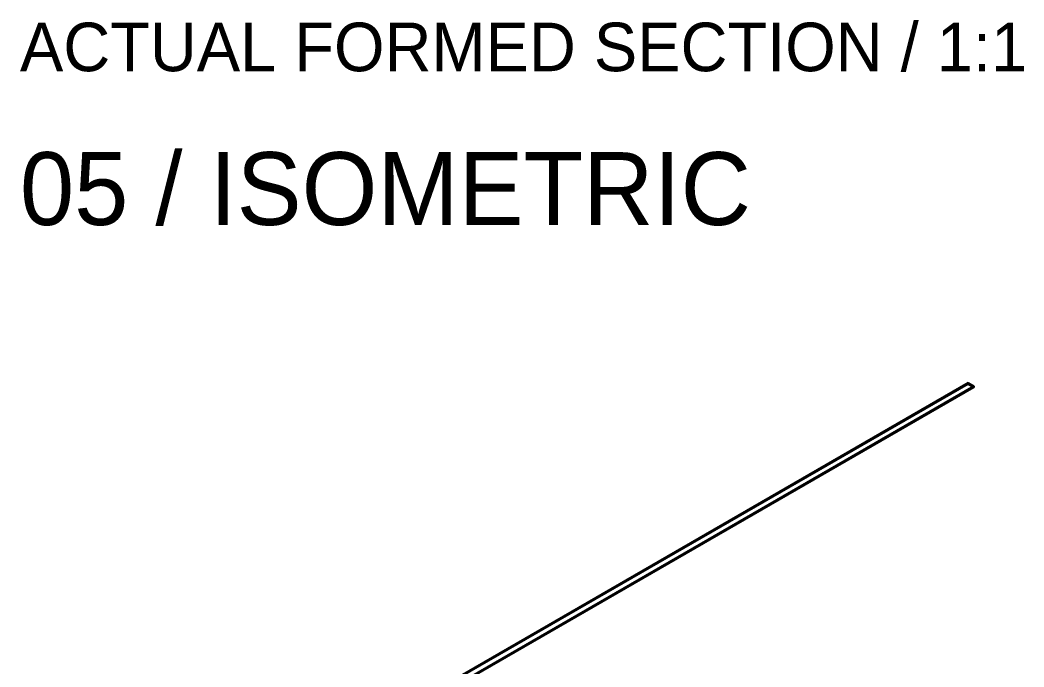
# Model space of a CAD drawing. Header units: inches. Extents: x 21 to 1475, y 21 to 947.
# Drawn here: x 1199 to 1350.5, y 564.6 to 662.2 of the extents above; entities that cross this region are included whole.
import ezdxf

# ---------------------------------------------------------------- set-up
doc = ezdxf.new("R2010")
doc.units = ezdxf.units.IN
doc.header["$MEASUREMENT"] = 0

msp = doc.modelspace()

# ---------------------------------------------------------------- linework, layer by layer
at = {"layer": 'OUTLINE'}
for p, q in [((1342.12, 607.44), (1261.88, 561.12)), ((1342.12, 607.26), (1261.88, 560.93)), ((1342.99, 606.94), (1263.62, 561.12)), ((1342.99, 606.75), (1263.62, 560.93)), ((1342.12, 607.26), (1342.12, 607.44)), ((1342.12, 607.44), (1342.99, 606.94)), ((1342.99, 606.75), (1342.12, 607.26)), ((1342.99, 606.94), (1342.99, 606.75))]:
    msp.add_line(p, q, dxfattribs=at)

# ---------------------------------------------------------------- texts
at = {"layer": 'ANNOTATION'}
for s, height, p in [('ACTUAL FORMED SECTION / 1:1', 7.3333, (1199, 654.5)), ('05 / ISOMETRIC', 11, (1199, 631.28))]:
    msp.add_text(s, height=height, dxfattribs=at).set_placement(p)

doc.saveas('drawing.dxf')
